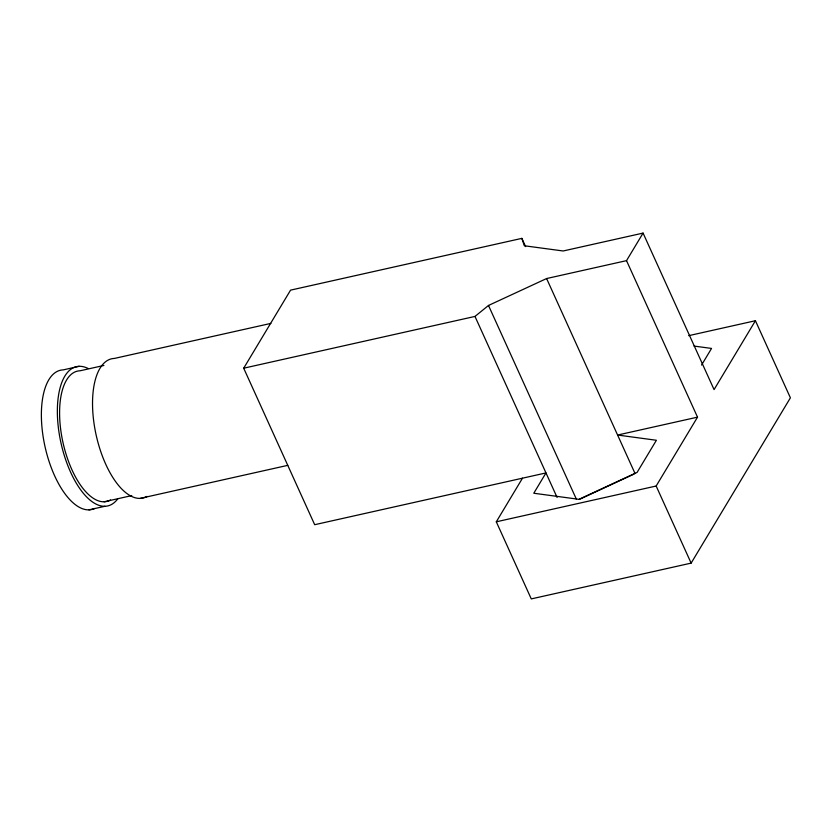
<?xml version="1.0" encoding="UTF-8"?>
<svg xmlns="http://www.w3.org/2000/svg" width="832" height="832" viewBox="0 0 832 832"><rect width="100%" height="100%" fill="white"/><g stroke="black" fill="none" stroke-linecap="round" stroke-linejoin="round"><path stroke-width="1.25" d="M522.496 478.182L496.298 521.81L531.274 598.905L691.132 563.118L790.4 397.821L755.425 320.726L714.064 389.605L643.074 233.095L626.527 260.645L697.518 417.154L617.594 435.042L656.396 440.263L637.094 472.41L578.989 499.325L533.78 493.241L545.979 472.93L314.683 524.701L243.693 368.202L290.566 290.139L521.862 238.368L525.595 246.605M701.563 365.061L711.547 348.431L694.023 346.07M496.298 521.81L656.157 486.023L697.518 417.154M243.693 368.202L474.989 316.43L488.498 305.458L546.603 278.543L626.527 260.645M579.301 499.429L633.922 474.126M643.074 233.095L563.15 250.983L524.337 245.762L521.862 238.368M79.217 366.298L63.232 369.886A71.365 31.814 77.4 0 0 45.178 447.356A71.365 31.814 77.4 0 0 94.744 508.456M270.878 323.398L114.379 358.436A71.365 31.814 77.4 0 0 96.637 437.206A71.365 31.814 77.4 0 0 146.983 496.434M103.906 365.446L80.038 370.791A66.799 29.775 77.4 0 0 63.43 444.517A66.799 29.775 77.4 0 0 110.552 499.938M688.719 335.66L755.425 320.726M104.125 501.79L131.758 495.602M88.962 509.85L104.957 506.272M140.119 498.399L287.778 465.348M656.157 486.023L691.132 563.118M546.603 278.543L635.076 473.585M488.498 305.458L576.441 499.325M474.989 316.43L557.107 497.463M117.905 498.628A71.365 31.814 77.4 0 1 61.235 444.101A71.365 31.814 77.4 0 1 88.005 368.441"/></g></svg>
